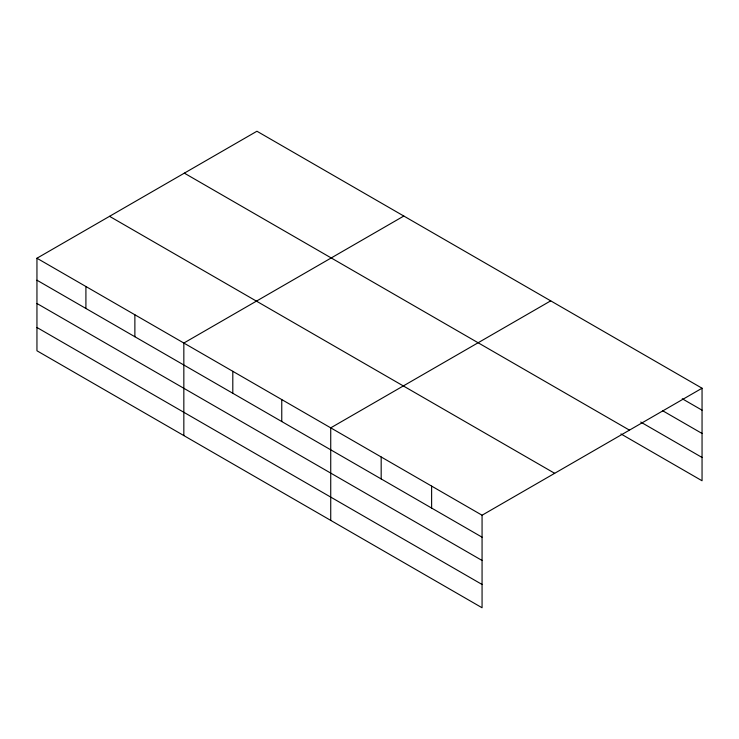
<?xml version="1.0" encoding="UTF-8"?>
<svg xmlns="http://www.w3.org/2000/svg" width="739" height="739" viewBox="0 0 739 739"><rect width="100%" height="100%" fill="white"/><g stroke="black" fill="none" stroke-linecap="round" stroke-linejoin="round"><path stroke-width="1.11" d="M36.95 258.234L482.068 515.222L482.068 607.763L36.95 350.776L36.95 258.234L256.932 131.237L702.05 388.224L702.05 480.766L620.936 433.932M403.817 216.037L183.835 343.044L183.835 435.585M550.712 300.847L330.73 427.853L330.73 520.395M482.068 515.222L702.05 388.224M682.263 398.764L702.05 410.182M662.486 410.635L702.05 433.47M640.722 422.061L702.05 457.469M184.334 173.148L629.452 430.135M109.548 216.324L554.666 473.311M36.95 280.201L482.068 537.188M36.95 303.489L482.068 560.476M36.95 327.488L482.068 584.475M431.622 486.105L431.622 508.062M381.176 456.979L381.176 478.937M281.762 399.577L281.762 421.544M232.803 371.311L232.803 393.277M134.877 314.777L134.877 336.735M85.909 286.51L85.909 308.468"/></g></svg>
